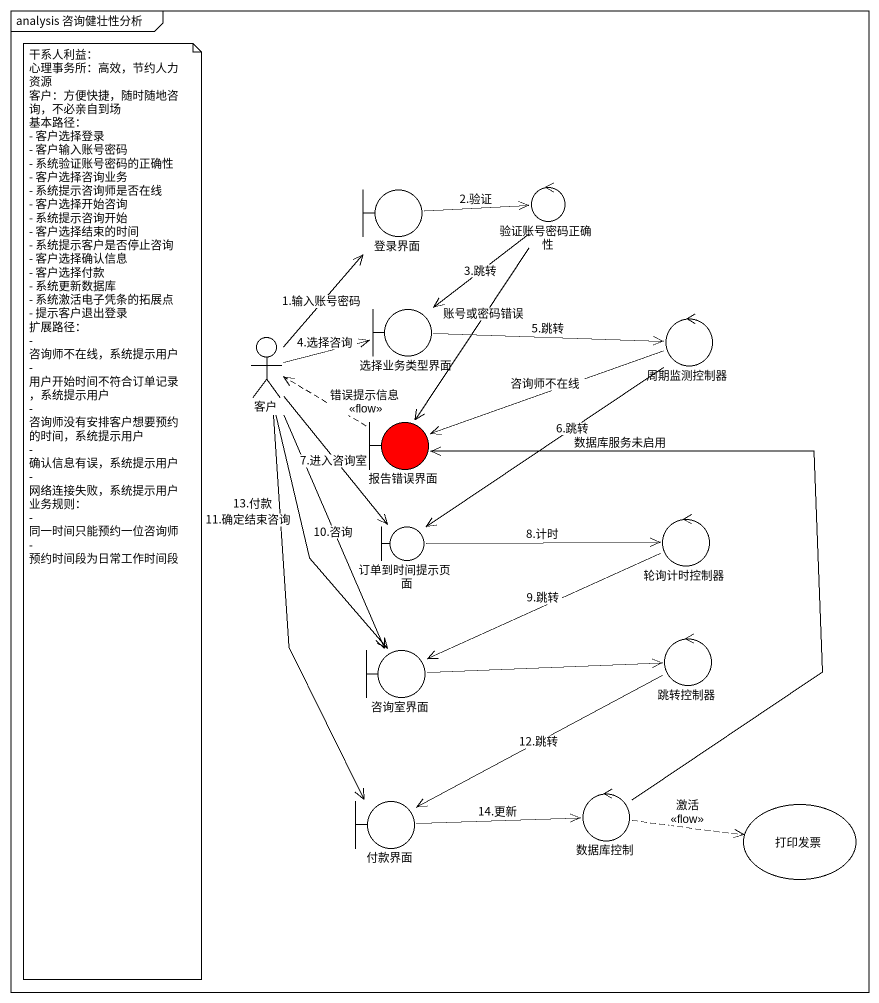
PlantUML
@startuml
mainframe analysis 咨询健壮性分析
boundary 登录界面
control 验证账号密码正确性
boundary 选择业务类型界面
actor 客户
control 周期监测控制器
boundary 报告错误界面 #FF0000
boundary 订单到时间提示页面
control 轮询计时控制器
control 跳转控制器
boundary 咨询室界面
control 数据库控制
boundary 付款界面
usecase 打印发票
登录界面 -right-> 验证账号密码正确性 : 2.验证
验证账号密码正确性 --> 选择业务类型界面 : 3.跳转
验证账号密码正确性 --> 报告错误界面 : 账号或密码错误
选择业务类型界面 -right-> 周期监测控制器 : 5.跳转
客户 -up-> 登录界面 : 1.输入账号密码
客户 -right-> 选择业务类型界面 : 4.选择咨询
客户 --> 订单到时间提示页面 : 7.进入咨询室
客户 --> 咨询室界面 : 10.咨询
客户 --> 咨询室界面 : 11.确定结束咨询
客户 --> 付款界面 : 13.付款
周期监测控制器 -left-> 报告错误界面 : 咨询师不在线
周期监测控制器 --> 订单到时间提示页面 : 6.跳转
报告错误界面 .left.> 客户 : 错误提示信息\n<<flow>>
订单到时间提示页面 -right-> 轮询计时控制器 : 8.计时
轮询计时控制器 -left-> 咨询室界面 : 9.跳转
跳转控制器 -left-> 付款界面 : 12.跳转
咨询室界面 -right-> 跳转控制器
数据库控制 -up-> 报告错误界面 : 数据库服务未启用
数据库控制 .right.> 打印发票 : 激活\n<<flow>>
付款界面 -right-> 数据库控制 : 14.更新
note as N1
  干系人利益：
  心理事务所：高效，节约人力资源
  客户：方便快捷，随时随地咨询，不必亲自到场
  基本路径：
  - 客户选择登录
  - 客户输入账号密码
  - 系统验证账号密码的正确性
  - 客户选择咨询业务
  - 系统提示咨询师是否在线
  - 客户选择开始咨询
  - 系统提示咨询开始
  - 客户选择结束的时间
  - 系统提示客户是否停止咨询
  - 客户选择确认信息
  - 客户选择付款
  - 系统更新数据库
  - 系统激活电子凭条的拓展点
  - 提示客户退出登录
  扩展路径：
  - 咨询师不在线，系统提示用户
  - 用户开始时间不符合订单记录，系统提示用户
  - 咨询师没有安排客户想要预约的时间，系统提示用户
  - 确认信息有误，系统提示用户
  - 网络连接失败，系统提示用户
  业务规则：
  - 同一时间只能预约一位咨询师
  - 预约时间段为日常工作时间段
end note
@enduml
